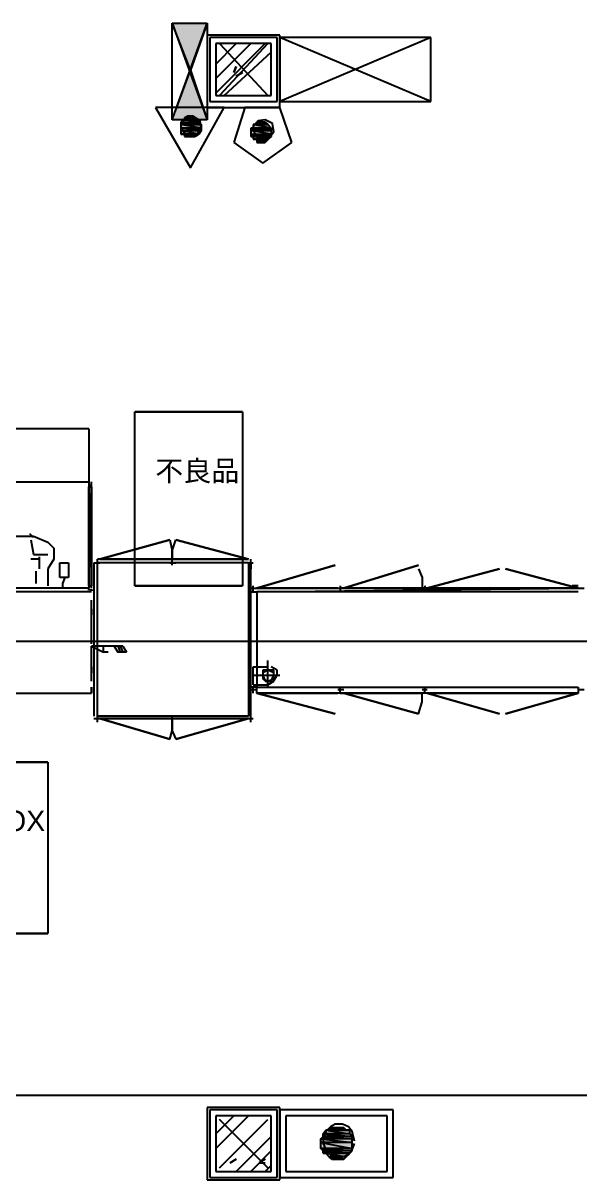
# Model space of a CAD drawing. Header units: millimetres. Extents: x 5 to 415, y 48 to 251.
# Drawn here: x 298.97 to 307.1, y 133.53 to 150.42 of the extents above; entities that cross this region are included whole.
import ezdxf

# ---------------------------------------------------------------- set-up
doc = ezdxf.new("R2010")
doc.units = ezdxf.units.MM
for name, color, linetype in [('H', 7, 'Continuous'), ('P', 7, 'Continuous'), ('T', 7, 'Continuous')]:
    doc.layers.add(name, color=color, linetype=linetype)

msp = doc.modelspace()

# ---------------------------------------------------------------- hatches: boundary and pattern name
at = {"layer": 'H', "linetype": 'Continuous'}
for points in [[(301.413, 149.737), (301.166, 150.407), (301.66, 150.407), (301.413, 149.737)], [(301.166, 149.013), (301.413, 149.737), (301.66, 149.013), (301.166, 149.013)], [(301.378, 149.013), (301.378, 149.049), (301.449, 149.049), (301.502, 149.013), (301.378, 149.013)], [(301.29, 148.978), (301.325, 149.013), (301.537, 149.013), (301.537, 148.978), (301.29, 148.978)], [(301.29, 148.925), (301.29, 148.978), (301.537, 148.978), (301.59, 148.925), (301.29, 148.925)], [(301.29, 148.89), (301.29, 148.925), (301.59, 148.925), (301.59, 148.89), (301.29, 148.89)], [(301.29, 148.837), (301.29, 148.89), (301.59, 148.89), (301.59, 148.837), (301.29, 148.837)], [(302.295, 148.837), (302.295, 148.89), (302.595, 148.89), (302.595, 148.837), (302.295, 148.837)], [(302.348, 148.89), (302.348, 148.925), (302.56, 148.925), (302.595, 148.89), (302.348, 148.89)], [(302.383, 148.925), (302.383, 148.978), (302.507, 148.978), (302.56, 148.925), (302.383, 148.925)], [(301.29, 148.802), (301.29, 148.837), (301.59, 148.837), (301.537, 148.802), (301.29, 148.802)], [(301.325, 148.766), (301.325, 148.802), (301.537, 148.802), (301.502, 148.766), (301.325, 148.766)], [(302.295, 148.802), (302.295, 148.837), (302.595, 148.837), (302.595, 148.802), (302.295, 148.802)], [(302.295, 148.766), (302.295, 148.802), (302.595, 148.802), (302.595, 148.766), (302.295, 148.766)], [(302.348, 148.713), (302.348, 148.766), (302.595, 148.766), (302.56, 148.713), (302.348, 148.713)], [(302.383, 148.678), (302.383, 148.713), (302.56, 148.713), (302.507, 148.678), (302.383, 148.678)], [(299.932, 143.633), (299.967, 143.686), (299.967, 143.633), (299.932, 143.633)], [(299.932, 142.205), (299.932, 143.633), (299.967, 143.633), (299.967, 142.205), (299.932, 142.205)], [(303.354, 134.197), (303.407, 134.232), (303.742, 134.232), (303.742, 134.197), (303.354, 134.197)], [(303.354, 134.161), (303.354, 134.197), (303.742, 134.197), (303.777, 134.161), (303.354, 134.161)], [(303.442, 134.232), (303.495, 134.285), (303.653, 134.285), (303.706, 134.232), (303.442, 134.232)], [(303.318, 134.108), (303.354, 134.161), (303.777, 134.161), (303.777, 134.108), (303.318, 134.108)], [(303.318, 134.073), (303.318, 134.108), (303.777, 134.108), (303.777, 134.073), (303.318, 134.073)], [(303.318, 133.985), (303.318, 134.073), (303.777, 134.073), (303.777, 133.985), (303.318, 133.985)], [(303.354, 133.95), (303.318, 133.985), (303.777, 133.985), (303.777, 133.95), (303.354, 133.95)], [(303.354, 133.897), (303.354, 133.95), (303.777, 133.95), (303.742, 133.897), (303.354, 133.897)], [(303.442, 133.862), (303.407, 133.897), (303.742, 133.897), (303.706, 133.862), (303.442, 133.862)], [(303.495, 133.809), (303.442, 133.862), (303.706, 133.862), (303.653, 133.809), (303.495, 133.809)]]:
    msp.add_hatch(color=256, dxfattribs=at).paths.add_polyline_path(points)

# ---------------------------------------------------------------- linework, layer by layer
at = {"layer": 'P'}
for points in [[(301.149, 150.424), (301.66, 150.424)], [(301.413, 149.737), (301.149, 150.424)], [(301.149, 149.013), (301.149, 150.424)], [(301.149, 150.424), (301.66, 150.424)], [(301.149, 149.013), (301.66, 150.424)], [(301.149, 150.424), (301.66, 149.013)], [(301.66, 150.424), (301.413, 149.737)], [(301.66, 150.424), (301.66, 149.013)], [(301.66, 150.248), (301.66, 149.19)], [(302.719, 150.248), (301.66, 150.248)], [(302.719, 149.19), (302.719, 150.248)], [(301.696, 150.213), (301.696, 149.278)], [(302.683, 150.213), (301.696, 150.213)], [(301.784, 149.825), (302.084, 150.125)], [(301.784, 149.613), (302.295, 150.125)], [(301.784, 149.401), (302.507, 150.125)], [(302.595, 150.125), (301.784, 150.125)], [(301.784, 150.125), (301.784, 149.366)], [(301.837, 150.125), (302.542, 149.366)], [(302.542, 150.125), (301.837, 149.366)], [(302.595, 149.366), (302.595, 150.125)], [(302.683, 149.278), (302.683, 150.213)], [(302.719, 150.213), (302.719, 149.278)], [(304.923, 150.213), (302.719, 150.213)], [(304.923, 150.213), (302.719, 149.278)], [(304.923, 149.278), (302.719, 150.213)], [(304.923, 149.278), (304.923, 150.213)], [(301.907, 149.366), (302.595, 150.001)], [(301.149, 149.013), (301.413, 149.737)], [(301.413, 149.737), (301.66, 149.013)], [(302.084, 149.789), (302.048, 149.701)], [(302.048, 149.701), (302.084, 149.789)], [(302.172, 149.701), (302.084, 149.648)], [(302.084, 149.648), (302.172, 149.701)], [(301.696, 149.278), (302.683, 149.278)], [(301.784, 149.366), (302.595, 149.366)], [(302.719, 149.278), (304.923, 149.278)], [(301.907, 149.19), (300.902, 149.19)], [(300.902, 149.19), (301.413, 148.308)], [(301.343, 149.049), (301.272, 148.943)], [(301.449, 149.066), (301.343, 149.049)], [(301.484, 149.013), (301.36, 149.066)], [(301.36, 149.066), (301.36, 149.013)], [(301.484, 149.013), (301.36, 149.066)], [(301.36, 149.066), (301.449, 149.066)], [(301.413, 149.066), (301.36, 149.066)], [(301.36, 149.066), (301.413, 149.066)], [(301.413, 148.308), (301.907, 149.19)], [(301.413, 149.066), (301.449, 149.066)], [(301.449, 149.066), (301.413, 149.066)], [(301.554, 148.996), (301.449, 149.066)], [(301.449, 149.066), (301.484, 149.013)], [(301.66, 149.19), (302.719, 149.19)], [(302.207, 149.19), (302.048, 148.678)], [(302.719, 149.19), (302.207, 149.19)], [(302.895, 148.678), (302.719, 149.19)], [(301.66, 149.013), (301.149, 149.013)], [(301.66, 149.013), (301.149, 149.013)], [(301.325, 149.013), (301.272, 148.978)], [(301.572, 148.943), (301.272, 148.978)], [(301.272, 148.978), (301.272, 148.943)], [(301.572, 148.943), (301.272, 148.978)], [(301.272, 148.978), (301.537, 148.978)], [(301.272, 148.978), (301.537, 148.978)], [(301.572, 148.89), (301.272, 148.943)], [(301.272, 148.943), (301.272, 148.89)], [(301.572, 148.89), (301.272, 148.943)], [(301.272, 148.943), (301.572, 148.943)], [(301.272, 148.943), (301.572, 148.943)], [(301.572, 148.943), (301.272, 148.943)], [(301.272, 148.943), (301.272, 148.943)], [(301.572, 148.943), (301.272, 148.943)], [(301.272, 148.943), (301.272, 148.943)], [(301.272, 148.943), (301.572, 148.943)], [(301.272, 148.943), (301.572, 148.943)], [(301.272, 148.908), (301.308, 148.837)], [(301.572, 148.855), (301.272, 148.89)], [(301.272, 148.89), (301.272, 148.855)], [(301.572, 148.855), (301.272, 148.89)], [(301.272, 148.89), (301.572, 148.89)], [(301.272, 148.89), (301.572, 148.89)], [(301.572, 148.89), (301.272, 148.89)], [(301.272, 148.89), (301.272, 148.89)], [(301.572, 148.89), (301.272, 148.89)], [(301.272, 148.89), (301.272, 148.89)], [(301.272, 148.89), (301.572, 148.89)], [(301.272, 148.89), (301.572, 148.89)], [(301.537, 148.978), (301.325, 149.013)], [(301.537, 148.978), (301.325, 149.013)], [(301.325, 149.013), (301.537, 149.013)], [(301.325, 149.013), (301.537, 149.013)], [(301.484, 149.013), (301.325, 149.013)], [(301.537, 149.013), (301.325, 149.013)], [(301.325, 149.013), (301.325, 149.013)], [(301.325, 149.013), (301.537, 149.013)], [(301.484, 149.013), (301.325, 149.013)], [(301.325, 149.013), (301.36, 149.013)], [(301.36, 149.013), (301.484, 149.013)], [(301.484, 149.013), (301.36, 149.013)], [(301.36, 149.013), (301.484, 149.013)], [(301.36, 149.013), (301.484, 149.013)], [(301.537, 149.013), (301.484, 149.013)], [(301.502, 148.784), (301.572, 148.89)], [(301.537, 149.013), (301.537, 148.978)], [(301.537, 148.978), (301.572, 148.943)], [(301.572, 148.89), (301.554, 148.996)], [(301.572, 148.943), (301.572, 148.89)], [(301.572, 148.89), (301.572, 148.855)], [(302.595, 148.855), (302.295, 148.89)], [(302.295, 148.89), (302.295, 148.855)], [(302.595, 148.855), (302.295, 148.89)], [(302.295, 148.89), (302.595, 148.89)], [(302.595, 148.89), (302.295, 148.89)], [(302.295, 148.89), (302.331, 148.89)], [(302.401, 148.996), (302.331, 148.908)], [(302.595, 148.89), (302.331, 148.943)], [(302.331, 148.943), (302.331, 148.89)], [(302.595, 148.89), (302.331, 148.943)], [(302.331, 148.943), (302.542, 148.943)], [(302.542, 148.943), (302.331, 148.943)], [(302.331, 148.943), (302.383, 148.943)], [(302.331, 148.89), (302.595, 148.89)], [(302.595, 148.89), (302.331, 148.89)], [(302.331, 148.89), (302.595, 148.89)], [(302.331, 148.89), (302.595, 148.89)], [(302.331, 148.872), (302.366, 148.784)], [(302.542, 148.943), (302.383, 148.978)], [(302.383, 148.978), (302.383, 148.943)], [(302.542, 148.943), (302.383, 148.978)], [(302.383, 148.978), (302.507, 148.978)], [(302.507, 148.978), (302.383, 148.978)], [(302.383, 148.978), (302.419, 148.978)], [(302.383, 148.943), (302.542, 148.943)], [(302.542, 148.943), (302.383, 148.943)], [(302.383, 148.943), (302.542, 148.943)], [(302.383, 148.943), (302.542, 148.943)], [(302.507, 149.013), (302.401, 148.996)], [(302.419, 148.978), (302.507, 148.978)], [(302.507, 148.978), (302.419, 148.978)], [(302.419, 148.978), (302.507, 148.978)], [(302.419, 148.978), (302.507, 148.978)], [(302.507, 148.978), (302.419, 148.978)], [(302.419, 148.978), (302.419, 148.978)], [(302.507, 148.978), (302.419, 148.978)], [(302.419, 148.978), (302.472, 148.978)], [(302.472, 148.978), (302.507, 148.978)], [(302.613, 148.96), (302.507, 149.013)], [(302.507, 148.978), (302.542, 148.943)], [(302.542, 148.943), (302.595, 148.89)], [(302.595, 148.89), (302.595, 148.855)], [(302.63, 148.837), (302.613, 148.96)], [(301.537, 148.802), (301.272, 148.855)], [(301.272, 148.855), (301.272, 148.802)], [(301.537, 148.802), (301.272, 148.855)], [(301.272, 148.855), (301.572, 148.855)], [(301.272, 148.855), (301.572, 148.855)], [(301.272, 148.802), (301.537, 148.802)], [(301.537, 148.802), (301.272, 148.802)], [(301.272, 148.802), (301.537, 148.802)], [(301.325, 148.802), (301.272, 148.802)], [(301.272, 148.802), (301.537, 148.802)], [(301.308, 148.837), (301.396, 148.766)], [(301.484, 148.766), (301.325, 148.802)], [(301.325, 148.802), (301.325, 148.766)], [(301.484, 148.766), (301.325, 148.802)], [(301.325, 148.802), (301.537, 148.802)], [(301.537, 148.802), (301.325, 148.802)], [(301.325, 148.766), (301.484, 148.766)], [(301.484, 148.766), (301.325, 148.766)], [(301.325, 148.766), (301.484, 148.766)], [(301.36, 148.766), (301.325, 148.766)], [(301.325, 148.766), (301.484, 148.766)], [(301.36, 148.766), (301.449, 148.766)], [(301.449, 148.766), (301.36, 148.766)], [(301.36, 148.766), (301.449, 148.766)], [(301.413, 148.766), (301.36, 148.766)], [(301.36, 148.766), (301.449, 148.766)], [(301.449, 148.766), (301.36, 148.766)], [(301.36, 148.766), (301.36, 148.766)], [(301.449, 148.766), (301.36, 148.766)], [(301.36, 148.766), (301.484, 148.766)], [(301.484, 148.766), (301.36, 148.766)], [(301.396, 148.766), (301.502, 148.784)], [(301.449, 148.766), (301.413, 148.766)], [(301.484, 148.766), (301.449, 148.766)], [(301.537, 148.802), (301.484, 148.766)], [(301.572, 148.855), (301.537, 148.802)], [(302.595, 148.802), (302.295, 148.855)], [(302.295, 148.855), (302.295, 148.802)], [(302.595, 148.802), (302.295, 148.855)], [(302.295, 148.855), (302.595, 148.855)], [(302.295, 148.855), (302.595, 148.855)], [(302.595, 148.855), (302.295, 148.855)], [(302.295, 148.855), (302.295, 148.855)], [(302.595, 148.855), (302.295, 148.855)], [(302.295, 148.855), (302.295, 148.855)], [(302.295, 148.855), (302.595, 148.855)], [(302.295, 148.855), (302.595, 148.855)], [(302.595, 148.766), (302.295, 148.802)], [(302.295, 148.802), (302.295, 148.766)], [(302.595, 148.766), (302.295, 148.802)], [(302.295, 148.802), (302.595, 148.802)], [(302.295, 148.802), (302.595, 148.802)], [(302.295, 148.766), (302.595, 148.766)], [(302.595, 148.766), (302.295, 148.766)], [(302.295, 148.766), (302.595, 148.766)], [(302.331, 148.766), (302.295, 148.766)], [(302.295, 148.766), (302.595, 148.766)], [(302.542, 148.731), (302.331, 148.766)], [(302.331, 148.766), (302.331, 148.731)], [(302.542, 148.731), (302.331, 148.766)], [(302.331, 148.766), (302.595, 148.766)], [(302.595, 148.766), (302.331, 148.766)], [(302.331, 148.731), (302.542, 148.731)], [(302.542, 148.731), (302.331, 148.731)], [(302.331, 148.731), (302.542, 148.731)], [(302.383, 148.731), (302.331, 148.731)], [(302.331, 148.731), (302.542, 148.731)], [(302.366, 148.784), (302.454, 148.731)], [(302.507, 148.678), (302.383, 148.731)], [(302.383, 148.731), (302.383, 148.678)], [(302.507, 148.678), (302.383, 148.731)], [(302.383, 148.731), (302.542, 148.731)], [(302.542, 148.731), (302.383, 148.731)], [(302.454, 148.731), (302.56, 148.749)], [(302.542, 148.731), (302.507, 148.678)], [(302.595, 148.766), (302.542, 148.731)], [(302.56, 148.749), (302.63, 148.837)], [(302.595, 148.855), (302.595, 148.802)], [(302.595, 148.802), (302.595, 148.766)], [(302.048, 148.678), (302.472, 148.378)], [(302.383, 148.678), (302.507, 148.678)], [(302.507, 148.678), (302.383, 148.678)], [(302.383, 148.678), (302.507, 148.678)], [(302.419, 148.678), (302.383, 148.678)], [(302.383, 148.678), (302.507, 148.678)], [(302.419, 148.678), (302.419, 148.678)], [(302.419, 148.678), (302.419, 148.678)], [(302.507, 148.678), (302.419, 148.678)], [(302.472, 148.378), (302.895, 148.678)], [(302.472, 148.678), (302.507, 148.678)], [(302.507, 148.678), (302.472, 148.678)], [(302.172, 144.745), (300.602, 144.745)], [(300.602, 142.205), (300.602, 144.745)], [(300.602, 144.745), (302.172, 144.745)], [(302.172, 144.745), (302.172, 142.205)], [(299.932, 144.498), (298.662, 144.498)], [(299.932, 144.498), (299.932, 143.722)], [(298.662, 143.722), (299.932, 143.722)], [(299.932, 143.722), (299.932, 143.598)], [(299.967, 143.686), (299.932, 143.651)], [(299.932, 143.651), (299.967, 143.686)], [(299.932, 143.651), (299.967, 143.651)], [(299.967, 143.651), (299.932, 143.651)], [(299.967, 143.651), (299.932, 143.651)], [(299.932, 143.651), (299.967, 143.651)], [(299.932, 143.651), (299.967, 143.651)], [(299.967, 143.651), (299.932, 143.651)], [(299.967, 143.651), (299.932, 143.651)], [(299.932, 143.651), (299.967, 143.651)], [(299.932, 143.651), (299.967, 143.651)], [(299.967, 143.651), (299.932, 143.651)], [(299.967, 143.651), (299.932, 143.651)], [(299.932, 143.651), (299.967, 143.651)], [(299.932, 143.651), (299.967, 142.205)], [(299.932, 142.205), (299.932, 143.651)], [(299.932, 143.651), (299.932, 143.563)], [(299.967, 143.598), (299.967, 143.722)], [(299.967, 143.686), (299.967, 143.686)], [(299.967, 143.686), (299.967, 143.686)], [(299.967, 143.686), (299.967, 143.686)], [(299.967, 143.686), (299.967, 143.686)], [(299.967, 143.686), (299.967, 143.686)], [(299.967, 143.686), (299.967, 143.686)], [(299.967, 143.686), (299.967, 143.686)], [(299.967, 143.686), (299.967, 143.686)], [(299.967, 143.651), (299.967, 143.651)], [(299.967, 143.651), (299.967, 143.651)], [(299.967, 143.651), (299.967, 143.651)], [(299.967, 143.651), (299.967, 143.651)], [(299.967, 143.651), (299.967, 143.651)], [(299.967, 143.651), (299.967, 143.651)], [(299.967, 143.651), (299.967, 143.651)], [(299.967, 143.651), (299.967, 143.651)], [(299.967, 143.651), (299.967, 143.651)], [(299.967, 143.651), (299.967, 143.651)], [(299.967, 143.651), (299.967, 142.205)], [(299.967, 142.205), (299.967, 143.651)], [(299.967, 143.563), (299.967, 143.651)], [(299.932, 143.563), (299.932, 142.293)], [(299.967, 143.598), (299.967, 142.293)], [(299.967, 143.563), (299.967, 142.293)], [(299.12, 142.91), (299.067, 142.963)], [(298.785, 142.928), (299.12, 142.928)], [(298.944, 142.928), (299.032, 142.928)], [(299.085, 142.875), (299.12, 142.663)], [(299.12, 142.928), (299.332, 142.84)], [(299.332, 142.84), (299.42, 142.752)], [(301.113, 142.875), (300.09, 142.593)], [(300.09, 142.593), (301.113, 142.875)], [(301.113, 142.875), (301.149, 142.716)], [(301.149, 142.716), (301.202, 142.875)], [(301.202, 142.875), (302.26, 142.593)], [(302.26, 142.593), (301.202, 142.875)], [(299.12, 142.663), (299.332, 142.663)], [(299.208, 142.452), (299.208, 142.628)], [(299.42, 142.752), (299.42, 142.593)], [(301.149, 142.593), (301.149, 142.716)], [(301.149, 142.716), (301.149, 142.593)], [(299.208, 142.593), (299.085, 142.593)], [(299.42, 142.593), (299.332, 142.452)], [(299.332, 142.452), (299.332, 142.205)], [(299.508, 142.54), (299.632, 142.54)], [(299.508, 142.328), (299.508, 142.54)], [(299.632, 142.54), (299.632, 142.328)], [(300.002, 142.54), (300.09, 142.54)], [(300.002, 142.54), (300.002, 140.3)], [(300.055, 142.505), (300.055, 142.593)], [(302.26, 142.593), (300.055, 142.593)], [(300.055, 140.3), (300.055, 142.54)], [(302.26, 142.54), (300.055, 142.54)], [(301.149, 142.593), (300.09, 142.593)], [(300.09, 142.593), (301.149, 142.593)], [(301.113, 142.54), (301.202, 142.54)], [(301.149, 142.505), (301.149, 142.593)], [(301.149, 142.593), (302.26, 142.593)], [(302.26, 142.593), (301.149, 142.593)], [(302.26, 142.54), (302.331, 142.54)], [(302.26, 142.54), (302.26, 140.3)], [(302.295, 142.505), (302.295, 142.593)], [(302.295, 140.3), (302.295, 142.54)], [(302.295, 142.54), (302.295, 142.452)], [(303.53, 142.505), (302.383, 142.169)], [(302.383, 142.169), (303.53, 142.505)], [(304.747, 142.505), (303.653, 142.169)], [(303.653, 142.169), (304.747, 142.505)], [(304.747, 142.452), (304.8, 142.328)], [(305.929, 142.452), (304.871, 142.169)], [(304.871, 142.169), (305.929, 142.452)], [(306.017, 142.452), (307.075, 142.169)], [(307.075, 142.169), (306.017, 142.452)], [(299.156, 142.416), (299.156, 142.24)], [(299.632, 142.328), (299.508, 142.328)], [(299.579, 142.328), (299.544, 142.24)], [(299.932, 142.293), (299.932, 142.205)], [(299.932, 142.293), (299.932, 142.169)], [(299.967, 142.205), (299.967, 142.293)], [(299.967, 142.169), (299.967, 142.293)], [(304.8, 142.328), (304.8, 142.169)], [(299.932, 142.169), (297.639, 142.169)], [(299.967, 142.117), (297.674, 142.117)], [(299.544, 142.24), (299.544, 142.169)], [(300.002, 142.134), (299.914, 142.152)], [(299.967, 142.205), (299.932, 142.205)], [(299.932, 142.205), (299.967, 142.205)], [(299.967, 142.205), (299.932, 142.205)], [(299.967, 142.205), (299.932, 142.205)], [(299.932, 142.205), (299.967, 142.205)], [(299.932, 142.205), (299.967, 142.205)], [(299.967, 142.205), (299.932, 142.205)], [(299.967, 142.205), (299.932, 142.205)], [(299.932, 142.205), (299.967, 142.205)], [(299.932, 142.205), (299.967, 142.205)], [(299.967, 142.205), (299.932, 142.205)], [(299.967, 142.205), (299.932, 142.205)], [(299.932, 142.205), (299.967, 142.205)], [(299.932, 142.205), (299.967, 142.205)], [(299.967, 142.205), (299.932, 142.205)], [(299.967, 142.205), (299.932, 142.205)], [(299.932, 142.205), (299.967, 142.205)], [(299.967, 142.205), (299.967, 142.205)], [(299.967, 142.205), (299.967, 142.205)], [(299.967, 142.205), (299.967, 142.205)], [(299.967, 142.205), (299.967, 142.205)], [(299.967, 142.205), (299.967, 142.205)], [(299.967, 142.205), (299.967, 142.205)], [(299.967, 142.205), (299.967, 142.205)], [(299.967, 142.205), (299.967, 142.205)], [(299.967, 142.205), (299.967, 142.205)], [(299.967, 142.205), (299.967, 142.205)], [(299.967, 142.205), (299.967, 142.205)], [(299.967, 142.205), (299.967, 142.205)], [(299.967, 142.205), (299.967, 142.205)], [(299.967, 142.205), (299.967, 142.205)], [(299.967, 142.205), (299.967, 142.205)], [(299.967, 142.205), (299.967, 142.205)], [(300.602, 142.205), (302.172, 142.205)], [(302.172, 142.205), (300.602, 142.205)], [(302.26, 142.169), (302.331, 142.169)], [(302.295, 142.117), (302.295, 142.205)], [(302.295, 142.169), (302.383, 142.169)], [(302.295, 142.117), (302.383, 142.117)], [(302.295, 140.723), (302.295, 142.117)], [(302.331, 142.117), (302.331, 142.205)], [(302.383, 142.117), (307.075, 142.169)], [(303.565, 142.169), (302.383, 142.169)], [(302.383, 142.169), (303.565, 142.169)], [(307.075, 142.117), (302.383, 142.117)], [(302.383, 142.117), (302.383, 140.723)], [(303.565, 142.169), (303.653, 142.169)], [(303.601, 142.205), (303.601, 142.117)], [(304.8, 142.169), (303.601, 142.169)], [(303.601, 142.169), (304.8, 142.169)], [(304.8, 142.169), (304.871, 142.169)], [(304.871, 142.169), (304.8, 142.169)], [(304.835, 142.205), (304.835, 142.117)], [(305.982, 142.169), (304.871, 142.169)], [(304.871, 142.169), (305.982, 142.169)], [(305.982, 142.169), (307.075, 142.169)], [(307.075, 142.169), (305.982, 142.169)], [(307.075, 142.205), (306.987, 142.205)], [(307.075, 142.169), (306.987, 142.169)], [(307.075, 142.169), (307.164, 142.169)], [(299.967, 141.781), (299.967, 141.993)], [(299.967, 141.87), (299.967, 141.993)], [(299.967, 141.87), (299.967, 141.781)], [(299.967, 141.358), (299.967, 141.781)], [(346.71, 141.393), (296.827, 141.393)], [(299.967, 141.323), (300.143, 141.235)], [(300.426, 141.323), (299.967, 141.323)], [(299.967, 141.023), (299.967, 141.323)], [(300.143, 141.235), (300.143, 141.323)], [(300.302, 141.323), (300.355, 141.235)], [(300.355, 141.323), (300.39, 141.235)], [(300.39, 141.323), (300.426, 141.235)], [(300.426, 141.323), (300.478, 141.235)], [(300.214, 141.235), (300.143, 141.235)], [(300.478, 141.235), (300.355, 141.235)], [(302.542, 140.723), (302.542, 141.111)], [(299.967, 141.023), (299.967, 140.935)], [(299.967, 140.811), (299.967, 141.023)], [(299.967, 140.811), (299.967, 140.935)], [(302.331, 140.758), (302.331, 141.023)], [(302.331, 140.811), (302.331, 141.023)], [(302.331, 141.023), (302.542, 141.023)], [(302.542, 140.97), (302.472, 140.97)], [(302.472, 140.97), (302.472, 140.899)], [(302.542, 140.97), (302.472, 140.935)], [(302.472, 140.935), (302.472, 140.847)], [(302.63, 140.97), (302.542, 140.97)], [(302.63, 140.935), (302.542, 140.97)], [(302.683, 140.97), (302.595, 141.023)], [(302.63, 140.899), (302.63, 140.97)], [(302.63, 140.847), (302.63, 140.935)], [(302.683, 140.899), (302.683, 140.97)], [(302.331, 140.899), (302.719, 140.899)], [(302.472, 140.899), (302.507, 140.811)], [(302.472, 140.847), (302.542, 140.811)], [(302.507, 140.811), (302.595, 140.811)], [(302.542, 140.811), (302.63, 140.847)], [(302.542, 140.758), (302.63, 140.811)], [(302.595, 140.811), (302.63, 140.899)], [(302.63, 140.811), (302.683, 140.899)], [(297.639, 140.635), (299.967, 140.635)], [(299.967, 140.723), (299.967, 140.635)], [(299.967, 140.635), (299.967, 140.723)], [(299.967, 140.635), (299.967, 140.723)], [(302.26, 140.688), (302.331, 140.688)], [(302.295, 140.635), (302.295, 140.723)], [(302.383, 140.723), (302.295, 140.723)], [(302.295, 140.688), (302.383, 140.688)], [(302.331, 140.758), (302.542, 140.758)], [(302.331, 140.635), (302.331, 140.723)], [(302.383, 140.635), (302.383, 140.723)], [(302.383, 140.723), (307.075, 140.723)], [(303.565, 140.635), (302.383, 140.635)], [(302.383, 140.635), (303.565, 140.635)], [(303.53, 140.335), (302.383, 140.635)], [(302.383, 140.635), (303.53, 140.335)], [(307.075, 140.635), (302.383, 140.635)], [(303.565, 140.688), (303.653, 140.688)], [(303.601, 140.635), (303.601, 140.723)], [(304.8, 140.635), (303.601, 140.635)], [(303.601, 140.635), (304.8, 140.635)], [(304.747, 140.335), (303.653, 140.635)], [(303.653, 140.635), (304.747, 140.335)], [(304.8, 140.688), (304.871, 140.688)], [(304.8, 140.511), (304.8, 140.635)], [(304.871, 140.635), (304.8, 140.635)], [(304.835, 140.635), (304.835, 140.723)], [(305.982, 140.635), (304.871, 140.635)], [(304.871, 140.635), (305.982, 140.635)], [(305.929, 140.335), (304.871, 140.635)], [(304.871, 140.635), (305.929, 140.335)], [(305.982, 140.635), (307.075, 140.635)], [(307.075, 140.635), (305.982, 140.635)], [(306.017, 140.335), (307.075, 140.635)], [(307.075, 140.635), (306.017, 140.335)], [(307.075, 140.635), (306.987, 140.635)], [(307.075, 140.635), (306.987, 140.635)], [(307.075, 140.723), (307.075, 140.635)], [(307.075, 140.688), (307.164, 140.688)], [(304.747, 140.335), (304.8, 140.511)], [(300.002, 140.264), (300.09, 140.264)], [(300.055, 140.212), (300.055, 140.3)], [(302.26, 140.3), (300.055, 140.3)], [(302.26, 140.264), (300.055, 140.264)], [(301.113, 139.965), (300.09, 140.264)], [(300.09, 140.264), (301.113, 139.965)], [(301.149, 140.264), (300.09, 140.264)], [(300.09, 140.264), (301.149, 140.264)], [(301.113, 140.264), (301.202, 140.264)], [(301.149, 140.212), (301.149, 140.3)], [(301.149, 140.264), (302.26, 140.264)], [(302.26, 140.264), (301.149, 140.264)], [(301.149, 140.264), (301.149, 140.088)], [(301.149, 140.088), (301.149, 140.264)], [(301.202, 139.965), (302.26, 140.264)], [(302.26, 140.264), (301.202, 139.965)], [(302.26, 140.264), (302.331, 140.264)], [(302.295, 140.212), (302.295, 140.3)], [(301.113, 139.965), (301.149, 140.088)], [(301.149, 140.088), (301.202, 139.965)], [(299.332, 139.629), (297.762, 139.629)], [(297.762, 139.629), (299.332, 139.629)], [(299.332, 139.629), (299.332, 137.125)], [(297.762, 137.125), (299.332, 137.125)], [(299.332, 137.125), (297.762, 137.125)], [(64.629, 134.761), (327.783, 134.761)], [(301.66, 134.585), (301.66, 133.526)], [(302.719, 134.585), (301.66, 134.585)], [(301.696, 134.549), (301.696, 133.562)], [(302.683, 134.549), (301.696, 134.549)], [(302.683, 133.562), (302.683, 134.549)], [(302.719, 133.526), (302.719, 134.585)], [(304.377, 134.549), (302.719, 134.549)], [(302.719, 134.549), (302.719, 133.562)], [(304.377, 133.562), (304.377, 134.549)], [(301.784, 134.197), (302.048, 134.461)], [(301.784, 133.985), (302.26, 134.461)], [(301.784, 134.461), (301.784, 133.65)], [(302.595, 134.461), (301.784, 134.461)], [(302.542, 133.703), (301.837, 134.408)], [(301.837, 133.703), (302.542, 134.408)], [(302.595, 133.65), (302.595, 134.461)], [(304.288, 134.461), (302.807, 134.461)], [(302.807, 134.461), (302.807, 133.65)], [(304.288, 133.65), (304.288, 134.461)], [(303.354, 134.197), (303.389, 134.25)], [(303.389, 134.232), (303.354, 134.144)], [(303.742, 134.197), (303.354, 134.197)], [(303.742, 134.197), (303.354, 134.197)], [(303.354, 134.197), (303.777, 134.161)], [(303.354, 134.197), (303.777, 134.161)], [(303.354, 134.161), (303.354, 134.197)], [(303.459, 134.303), (303.389, 134.232)], [(303.742, 134.25), (303.389, 134.25)], [(303.389, 134.25), (303.442, 134.25)], [(303.742, 134.25), (303.389, 134.25)], [(303.389, 134.25), (303.742, 134.197)], [(303.389, 134.25), (303.742, 134.197)], [(303.442, 134.25), (303.477, 134.285)], [(303.689, 134.25), (303.442, 134.25)], [(303.689, 134.25), (303.442, 134.25)], [(303.442, 134.25), (303.742, 134.25)], [(303.442, 134.25), (303.742, 134.25)], [(303.53, 134.338), (303.459, 134.303)], [(303.653, 134.285), (303.477, 134.285)], [(303.477, 134.285), (303.53, 134.285)], [(303.653, 134.285), (303.477, 134.285)], [(303.477, 134.285), (303.689, 134.25)], [(303.477, 134.285), (303.689, 134.25)], [(303.636, 134.338), (303.53, 134.338)], [(303.565, 134.285), (303.53, 134.285)], [(303.53, 134.285), (303.565, 134.285)], [(303.601, 134.285), (303.53, 134.285)], [(303.53, 134.285), (303.653, 134.285)], [(303.53, 134.285), (303.653, 134.285)], [(303.653, 134.285), (303.601, 134.285)], [(303.724, 134.303), (303.636, 134.338)], [(303.689, 134.25), (303.653, 134.285)], [(303.742, 134.25), (303.689, 134.25)], [(303.777, 134.232), (303.724, 134.303)], [(303.742, 134.197), (303.742, 134.25)], [(303.777, 134.161), (303.742, 134.197)], [(303.812, 134.091), (303.777, 134.232)], [(302.084, 133.65), (302.595, 134.161)], [(303.318, 134.126), (303.354, 134.161)], [(303.777, 134.126), (303.318, 134.126)], [(303.777, 134.126), (303.318, 134.126)], [(303.318, 134.126), (303.777, 134.073)], [(303.318, 134.126), (303.777, 134.073)], [(303.318, 134.073), (303.318, 134.126)], [(303.777, 134.073), (303.318, 134.073)], [(303.777, 134.073), (303.318, 134.073)], [(303.318, 134.073), (303.777, 133.985)], [(303.318, 134.073), (303.777, 133.985)], [(303.318, 133.985), (303.318, 134.073)], [(303.777, 134.161), (303.354, 134.161)], [(303.777, 134.161), (303.354, 134.161)], [(303.354, 134.161), (303.777, 134.126)], [(303.354, 134.161), (303.777, 134.126)], [(303.354, 134.144), (303.354, 134.056)], [(303.354, 134.056), (303.389, 133.967)], [(303.777, 134.126), (303.777, 134.161)], [(303.777, 134.073), (303.777, 134.126)], [(303.777, 133.985), (303.777, 134.073)], [(303.777, 133.967), (303.812, 134.056)], [(302.295, 133.65), (302.595, 133.95)], [(303.777, 133.985), (303.318, 133.985)], [(303.777, 133.985), (303.318, 133.985)], [(303.318, 133.985), (303.777, 133.95)], [(303.318, 133.985), (303.777, 133.95)], [(303.354, 133.95), (303.318, 133.985)], [(303.777, 133.95), (303.354, 133.95)], [(303.777, 133.95), (303.354, 133.95)], [(303.354, 133.95), (303.742, 133.914)], [(303.354, 133.95), (303.742, 133.914)], [(303.354, 133.914), (303.354, 133.95)], [(303.742, 133.914), (303.354, 133.914)], [(303.742, 133.914), (303.354, 133.914)], [(303.354, 133.914), (303.389, 133.914)], [(303.354, 133.914), (303.742, 133.914)], [(303.742, 133.914), (303.354, 133.914)], [(303.389, 133.967), (303.459, 133.897)], [(303.389, 133.914), (303.742, 133.914)], [(303.742, 133.914), (303.389, 133.914)], [(303.389, 133.914), (303.689, 133.862)], [(303.389, 133.914), (303.689, 133.862)], [(303.442, 133.862), (303.389, 133.914)], [(303.689, 133.862), (303.442, 133.862)], [(303.689, 133.862), (303.442, 133.862)], [(303.442, 133.862), (303.653, 133.826)], [(303.442, 133.862), (303.653, 133.826)], [(303.477, 133.826), (303.442, 133.862)], [(303.459, 133.897), (303.53, 133.862)], [(303.53, 133.862), (303.636, 133.862)], [(303.636, 133.862), (303.724, 133.897)], [(303.653, 133.826), (303.689, 133.862)], [(303.689, 133.862), (303.742, 133.914)], [(303.724, 133.897), (303.777, 133.967)], [(303.742, 133.914), (303.777, 133.95)], [(303.742, 133.914), (303.742, 133.914)], [(303.777, 133.95), (303.777, 133.985)], [(302.084, 133.826), (301.995, 133.773)], [(301.995, 133.773), (302.084, 133.826)], [(302.507, 133.826), (302.419, 133.773)], [(302.419, 133.773), (302.507, 133.773)], [(302.507, 133.65), (302.595, 133.738)], [(303.653, 133.826), (303.477, 133.826)], [(303.477, 133.826), (303.601, 133.826)], [(303.601, 133.826), (303.477, 133.826)], [(303.477, 133.826), (303.653, 133.826)], [(303.601, 133.826), (303.477, 133.826)], [(303.53, 133.826), (303.601, 133.826)], [(303.565, 133.826), (303.53, 133.826)], [(303.601, 133.826), (303.565, 133.826)], [(303.653, 133.826), (303.601, 133.826)], [(301.66, 133.526), (302.719, 133.526)], [(301.696, 133.562), (302.683, 133.562)], [(301.784, 133.65), (302.595, 133.65)], [(302.719, 133.562), (304.377, 133.562)], [(302.807, 133.65), (304.288, 133.65)]]:
    msp.add_lwpolyline(points, dxfattribs=at)

# ---------------------------------------------------------------- texts
at = {"layer": 'T', "char_height": 0.3, "attachment_point": 7}
for s, insert in [('{\\fArial|b0|i0|c0|p18;不良品}', (300.9, 143.7)), ('{\\fArial|b0|i0|c0|p18;空BOX}', (298, 138.6))]:
    msp.add_mtext(s, dxfattribs=dict(at, insert=insert))

doc.saveas('drawing.dxf')
